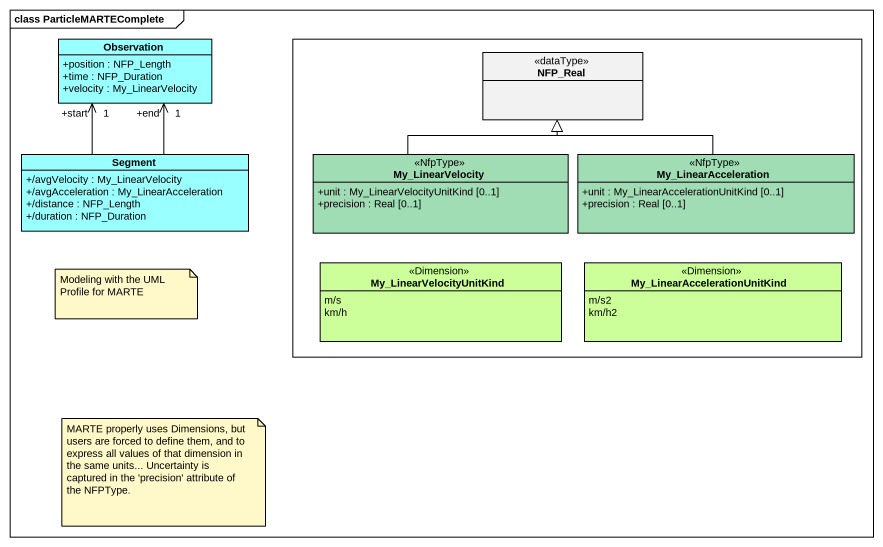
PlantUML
@startuml
mainframe class ParticleMARTEComplete
hide circle
hide empty members
skinparam classAttributeIconSize 0
class Observation #99FFFF {
  +position : NFP_Length
  +time : NFP_Duration
  +velocity : My_LinearVelocity
}
rectangle " " as rectangle1 {
  class NFP_Real <<dataType>>
  class My_LinearVelocity <<NfpType>> #A0DCB4 {
    +unit : My_LinearVelocityUnitKind [0..1]
    +precision : Real [0..1]
  }
  class My_LinearAcceleration <<NfpType>> #A0DCB4 {
    +unit : My_LinearAccelerationUnitKind [0..1]
    +precision : Real [0..1]
  }
  enum My_LinearVelocityUnitKind <<Dimension>> #CCFF99 {
    m/s
    km/h
  }
  enum "My_LinearAccelerationUnitKind" as My_LinearAccelerationUnitKin <<Dimension>> #CCFF99 {
    m/s2
    km/h2
  }
}
class Segment #99FFFF {
  +/avgVelocity : My_LinearVelocity
  +/avgAcceleration : My_LinearAcceleration
  +/distance : NFP_Length
  +/duration : NFP_Duration
}
Segment -up-> "+end\n1" Observation
Segment -up-> "+start\n1" Observation
My_LinearVelocity -up-|> NFP_Real
My_LinearAcceleration -up-|> NFP_Real
note as N1
  Modeling with the UML Profile for MARTE
end note
note as N2
  MARTE properly uses Dimensions, but users are forced to define them, and to express all values of that dimension in the same units... Uncertainty is captured in the 'precision' attribute of the NFPType.
end note
@enduml
